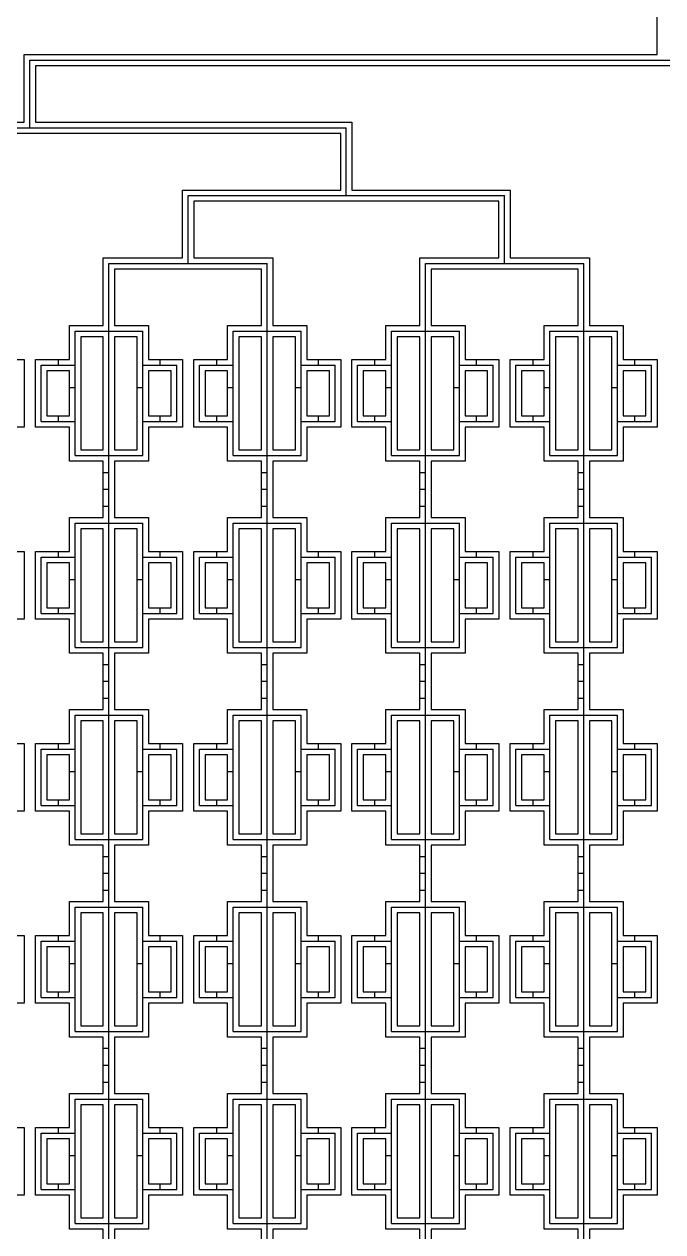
# Model space of a CAD drawing. Extents: x 18762 to 194465, y -118660 to 37026.
# Drawn here: x 24262 to 29912, y 14898 to 25592 of the extents above; entities that cross this region are included whole.
import ezdxf

# ---------------------------------------------------------------- set-up
doc = ezdxf.new("R2010")
doc.units = 13
doc.layers.add('Control 1 - Push up', color=6, linetype='Continuous')
doc.layers.add('Flow', color=5, linetype='Continuous')

msp = doc.modelspace()

# ---------------------------------------------------------------- linework, layer by layer
at = {"layer": 'Control 1 - Push up'}
for p, q in [((24312.498876, 24673.1072), (24312.498876, 25273.1072)), ((24312.498876, 25273.1072), (35512.498876, 25273.1072)), ((21512.498876, 24673.1072), (27112.498876, 24673.1072)), ((27112.498876, 24073.1072), (27112.498876, 24673.1072)), ((25712.498876, 23473.1072), (25712.498876, 24073.1072)), ((25712.498876, 24073.1072), (28512.498876, 24073.1072)), ((28512.498876, 23473.1072), (28512.498876, 24073.1072)), ((25012.498876, 9273.1072), (25012.498876, 23473.1072)), ((25012.498876, 23473.1072), (26412.498876, 23473.1072)), ((26412.498876, 9273.1072), (26412.498876, 23473.1072)), ((27812.498876, 9273.1072), (27812.498876, 23473.1072)), ((27812.498876, 23473.1072), (29212.498876, 23473.1072)), ((29212.498876, 9273.1072), (29212.498876, 23473.1072)), ((24712.498876, 21773.1072), (24712.498876, 22873.1072)), ((24712.498876, 22873.1072), (25312.498876, 22873.1072)), ((25312.498876, 21773.1072), (25312.498876, 22873.1072)), ((26112.498876, 21773.1072), (26112.498876, 22873.1072)), ((26112.498876, 22873.1072), (26712.498876, 22873.1072)), ((26712.498876, 21773.1072), (26712.498876, 22873.1072)), ((27512.498876, 21773.1072), (27512.498876, 22873.1072)), ((27512.498876, 22873.1072), (28112.497752, 22873.1072)), ((28112.498876, 21773.1072), (28112.498876, 22873.1072)), ((28912.498876, 21773.1072), (28912.498876, 22873.1072)), ((28912.498876, 22873.1072), (29512.498876, 22873.1072)), ((29512.498876, 21773.1072), (29512.498876, 22873.1072)), ((24412.497752, 22573.1072), (24712.498876, 22573.1072)), ((24412.498876, 22073.1072), (24412.498876, 22573.1072)), ((24562.4989, 22623.1072), (24562.4989, 22573.1072)), ((25312.498876, 22573.1072), (25612.498876, 22573.1072)), ((25462.4989, 22623.1072), (25462.4989, 22573.1072)), ((25612.498876, 22073.1072), (25612.498876, 22573.1072)), ((25812.498876, 22073.1072), (25812.498876, 22573.1072)), ((25812.498876, 22573.1072), (26112.498876, 22573.1072)), ((25962.4989, 22623.1072), (25962.4989, 22573.1072)), ((26712.498876, 22573.1072), (27012.498876, 22573.1072)), ((26862.4989, 22623.1072), (26862.4989, 22573.1072)), ((27012.498876, 22073.1072), (27012.498876, 22573.1072)), ((27212.498876, 22073.1072), (27212.498876, 22573.1072)), ((27212.498876, 22573.1072), (27512.498876, 22573.1072)), ((27362.4989, 22623.1072), (27362.4989, 22573.1072)), ((28112.497752, 22573.1072), (28412.498876, 22573.1072)), ((28262.4989, 22623.1072), (28262.4989, 22573.1072)), ((28412.498876, 22073.1072), (28412.498876, 22573.1072)), ((28612.497752, 22573.1072), (28912.498876, 22573.1072)), ((28612.498876, 22073.1072), (28612.498876, 22573.1072)), ((28762.4989, 22623.1072), (28762.4989, 22573.1072)), ((29512.498876, 22573.1072), (29812.498876, 22573.1072)), ((29662.4989, 22623.1072), (29662.4989, 22573.1072)), ((29812.498876, 22073.1072), (29812.498876, 22573.1072)), ((24662.4989, 22373.1072), (24712.498876, 22373.1072)), ((25262.4989, 22373.1072), (25312.498876, 22373.1072)), ((26062.4989, 22373.1072), (26112.498876, 22373.1072)), ((26662.4989, 22373.1072), (26712.498876, 22373.1072)), ((27462.4989, 22373.1072), (27512.498876, 22373.1072)), ((28062.4989, 22373.1072), (28112.498876, 22373.1072)), ((28862.4989, 22373.1072), (28912.498876, 22373.1072)), ((29462.4989, 22373.1072), (29512.498876, 22373.1072)), ((24412.497752, 22073.1072), (24712.498876, 22073.1072)), ((24562.4989, 22123.1072), (24562.4989, 22073.1072)), ((25312.498876, 22073.1072), (25612.498876, 22073.1072)), ((25462.4989, 22123.1072), (25462.4989, 22073.1072)), ((25812.498876, 22073.1072), (26112.498876, 22073.1072)), ((25962.4989, 22123.1072), (25962.4989, 22073.1072)), ((26712.498876, 22073.1072), (27012.498876, 22073.1072)), ((26862.4989, 22123.1072), (26862.4989, 22073.1072)), ((27212.498876, 22073.1072), (27512.498876, 22073.1072)), ((27362.4989, 22123.1072), (27362.4989, 22073.1072)), ((28112.497752, 22073.1072), (28412.498876, 22073.1072)), ((28262.4989, 22123.1072), (28262.4989, 22073.1072)), ((28612.497752, 22073.1072), (28912.498876, 22073.1072)), ((28762.4989, 22123.1072), (28762.4989, 22073.1072)), ((29512.498876, 22073.1072), (29812.498876, 22073.1072)), ((29662.4989, 22123.1072), (29662.4989, 22073.1072)), ((24712.498876, 21773.1072), (25312.498876, 21773.1072)), ((26112.498876, 21773.1072), (26712.498876, 21773.1072)), ((27512.498876, 21773.1072), (28112.497752, 21773.1072)), ((28912.498876, 21773.1072), (29512.498876, 21773.1072)), ((24962.4989, 21623.1072), (25012.498876, 21623.1072)), ((26362.4989, 21623.1072), (26412.498876, 21623.1072)), ((27762.4989, 21623.1072), (27812.498876, 21623.1072)), ((29162.4989, 21623.1072), (29212.498876, 21623.1072)), ((24962.4989, 21473.1072), (25012.498876, 21473.1072)), ((26362.4989, 21473.1072), (26412.498876, 21473.1072)), ((27762.4989, 21473.1072), (27812.498876, 21473.1072)), ((29162.4989, 21473.1072), (29212.498876, 21473.1072)), ((24962.4989, 21323.1072), (25012.498876, 21323.1072)), ((26362.4989, 21323.1072), (26412.498876, 21323.1072)), ((27762.4989, 21323.1072), (27812.498876, 21323.1072)), ((29162.4989, 21323.1072), (29212.498876, 21323.1072)), ((24712.498876, 20073.1072), (24712.498876, 21173.1072)), ((24712.498876, 21173.1072), (25312.498876, 21173.1072)), ((25312.498876, 20073.1072), (25312.498876, 21173.1072)), ((26112.498876, 20073.1072), (26112.498876, 21173.1072)), ((26112.498876, 21173.1072), (26712.498876, 21173.1072)), ((26712.498876, 20073.1072), (26712.498876, 21173.1072)), ((27512.498876, 20073.1072), (27512.498876, 21173.1072)), ((27512.498876, 21173.1072), (28112.497752, 21173.1072)), ((28112.498876, 20073.1072), (28112.498876, 21173.1072)), ((28912.498876, 20073.1072), (28912.498876, 21173.1072)), ((28912.498876, 21173.1072), (29512.498876, 21173.1072)), ((29512.498876, 20073.1072), (29512.498876, 21173.1072)), ((24412.497752, 20873.1072), (24712.498876, 20873.1072)), ((24412.498876, 20373.1072), (24412.498876, 20873.1072)), ((24562.4989, 20923.1072), (24562.4989, 20873.1072)), ((25312.498876, 20873.1072), (25612.498876, 20873.1072)), ((25462.4989, 20923.1072), (25462.4989, 20873.1072)), ((25612.498876, 20373.1072), (25612.498876, 20873.1072)), ((25812.498876, 20373.1072), (25812.498876, 20873.1072)), ((25812.498876, 20873.1072), (26112.498876, 20873.1072)), ((25962.4989, 20923.1072), (25962.4989, 20873.1072)), ((26712.498876, 20873.1072), (27012.498876, 20873.1072)), ((26862.4989, 20923.1072), (26862.4989, 20873.1072)), ((27012.498876, 20373.1072), (27012.498876, 20873.1072)), ((27212.498876, 20373.1072), (27212.498876, 20873.1072)), ((27212.498876, 20873.1072), (27512.498876, 20873.1072)), ((27362.4989, 20923.1072), (27362.4989, 20873.1072)), ((28112.497752, 20873.1072), (28412.498876, 20873.1072)), ((28262.4989, 20923.1072), (28262.4989, 20873.1072)), ((28412.498876, 20373.1072), (28412.498876, 20873.1072)), ((28612.497752, 20873.1072), (28912.498876, 20873.1072)), ((28612.498876, 20373.1072), (28612.498876, 20873.1072)), ((28762.4989, 20923.1072), (28762.4989, 20873.1072)), ((29512.498876, 20873.1072), (29812.498876, 20873.1072)), ((29662.4989, 20923.1072), (29662.4989, 20873.1072)), ((29812.498876, 20373.1072), (29812.498876, 20873.1072)), ((24662.4989, 20673.1072), (24712.498876, 20673.1072)), ((25262.4989, 20673.1072), (25312.498876, 20673.1072)), ((26062.4989, 20673.1072), (26112.498876, 20673.1072)), ((26662.4989, 20673.1072), (26712.498876, 20673.1072)), ((27462.4989, 20673.1072), (27512.498876, 20673.1072)), ((28062.4989, 20673.1072), (28112.498876, 20673.1072)), ((28862.4989, 20673.1072), (28912.498876, 20673.1072)), ((29462.4989, 20673.1072), (29512.498876, 20673.1072)), ((24412.497752, 20373.1072), (24712.498876, 20373.1072)), ((24562.4989, 20423.1072), (24562.4989, 20373.1072)), ((25312.498876, 20373.1072), (25612.498876, 20373.1072)), ((25462.4989, 20423.1072), (25462.4989, 20373.1072)), ((25812.498876, 20373.1072), (26112.498876, 20373.1072)), ((25962.4989, 20423.1072), (25962.4989, 20373.1072)), ((26712.498876, 20373.1072), (27012.498876, 20373.1072)), ((26862.4989, 20423.1072), (26862.4989, 20373.1072)), ((27212.498876, 20373.1072), (27512.498876, 20373.1072)), ((27362.4989, 20423.1072), (27362.4989, 20373.1072)), ((28112.497752, 20373.1072), (28412.498876, 20373.1072)), ((28262.4989, 20423.1072), (28262.4989, 20373.1072)), ((28612.497752, 20373.1072), (28912.498876, 20373.1072)), ((28762.4989, 20423.1072), (28762.4989, 20373.1072)), ((29512.498876, 20373.1072), (29812.498876, 20373.1072)), ((29662.4989, 20423.1072), (29662.4989, 20373.1072)), ((24712.498876, 20073.1072), (25312.498876, 20073.1072)), ((26112.498876, 20073.1072), (26712.498876, 20073.1072)), ((27512.498876, 20073.1072), (28112.497752, 20073.1072)), ((28912.498876, 20073.1072), (29512.498876, 20073.1072)), ((24962.4989, 19923.1072), (25012.498876, 19923.1072)), ((26362.4989, 19923.1072), (26412.498876, 19923.1072)), ((27762.4989, 19923.1072), (27812.498876, 19923.1072)), ((29162.4989, 19923.1072), (29212.498876, 19923.1072)), ((24962.4989, 19773.1072), (25012.498876, 19773.1072)), ((26362.4989, 19773.1072), (26412.498876, 19773.1072)), ((27762.4989, 19773.1072), (27812.498876, 19773.1072)), ((29162.4989, 19773.1072), (29212.498876, 19773.1072)), ((24962.4989, 19623.1072), (25012.498876, 19623.1072)), ((26362.4989, 19623.1072), (26412.498876, 19623.1072)), ((27762.4989, 19623.1072), (27812.498876, 19623.1072)), ((29162.4989, 19623.1072), (29212.498876, 19623.1072)), ((24712.498876, 18373.1072), (24712.498876, 19473.1072)), ((24712.498876, 19473.1072), (25312.498876, 19473.1072)), ((25312.498876, 18373.1072), (25312.498876, 19473.1072)), ((26112.498876, 18373.1072), (26112.498876, 19473.1072)), ((26112.498876, 19473.1072), (26712.498876, 19473.1072)), ((26712.498876, 18373.1072), (26712.498876, 19473.1072)), ((27512.498876, 18373.1072), (27512.498876, 19473.1072)), ((27512.498876, 19473.1072), (28112.497752, 19473.1072)), ((28112.498876, 18373.1072), (28112.498876, 19473.1072)), ((28912.498876, 18373.1072), (28912.498876, 19473.1072)), ((28912.498876, 19473.1072), (29512.498876, 19473.1072)), ((29512.498876, 18373.1072), (29512.498876, 19473.1072)), ((24412.497752, 19173.1072), (24712.498876, 19173.1072)), ((24412.498876, 18673.1072), (24412.498876, 19173.1072)), ((24562.4989, 19223.1072), (24562.4989, 19173.1072)), ((25312.498876, 19173.1072), (25612.498876, 19173.1072)), ((25462.4989, 19223.1072), (25462.4989, 19173.1072)), ((25612.498876, 18673.1072), (25612.498876, 19173.1072)), ((25812.498876, 18673.1072), (25812.498876, 19173.1072)), ((25812.498876, 19173.1072), (26112.498876, 19173.1072)), ((25962.4989, 19223.1072), (25962.4989, 19173.1072)), ((26712.498876, 19173.1072), (27012.498876, 19173.1072)), ((26862.4989, 19223.1072), (26862.4989, 19173.1072)), ((27012.498876, 18673.1072), (27012.498876, 19173.1072)), ((27212.498876, 18673.1072), (27212.498876, 19173.1072)), ((27212.498876, 19173.1072), (27512.498876, 19173.1072)), ((27362.4989, 19223.1072), (27362.4989, 19173.1072)), ((28112.497752, 19173.1072), (28412.498876, 19173.1072)), ((28262.4989, 19223.1072), (28262.4989, 19173.1072)), ((28412.498876, 18673.1072), (28412.498876, 19173.1072)), ((28612.497752, 19173.1072), (28912.498876, 19173.1072)), ((28612.498876, 18673.1072), (28612.498876, 19173.1072)), ((28762.4989, 19223.1072), (28762.4989, 19173.1072)), ((29512.498876, 19173.1072), (29812.498876, 19173.1072)), ((29662.4989, 19223.1072), (29662.4989, 19173.1072)), ((29812.498876, 18673.1072), (29812.498876, 19173.1072)), ((24662.4989, 18973.1072), (24712.498876, 18973.1072)), ((25262.4989, 18973.1072), (25312.498876, 18973.1072)), ((26062.4989, 18973.1072), (26112.498876, 18973.1072)), ((26662.4989, 18973.1072), (26712.498876, 18973.1072)), ((27462.4989, 18973.1072), (27512.498876, 18973.1072)), ((28062.4989, 18973.1072), (28112.498876, 18973.1072)), ((28862.4989, 18973.1072), (28912.498876, 18973.1072)), ((29462.4989, 18973.1072), (29512.498876, 18973.1072)), ((24562.4989, 18723.1072), (24562.4989, 18673.1072)), ((25462.4989, 18723.1072), (25462.4989, 18673.1072)), ((25962.4989, 18723.1072), (25962.4989, 18673.1072)), ((26862.4989, 18723.1072), (26862.4989, 18673.1072)), ((27362.4989, 18723.1072), (27362.4989, 18673.1072)), ((28262.4989, 18723.1072), (28262.4989, 18673.1072)), ((28762.4989, 18723.1072), (28762.4989, 18673.1072)), ((29662.4989, 18723.1072), (29662.4989, 18673.1072)), ((24412.497752, 18673.1072), (24712.498876, 18673.1072)), ((25312.498876, 18673.1072), (25612.498876, 18673.1072)), ((25812.498876, 18673.1072), (26112.498876, 18673.1072)), ((26712.498876, 18673.1072), (27012.498876, 18673.1072)), ((27212.498876, 18673.1072), (27512.498876, 18673.1072)), ((28112.497752, 18673.1072), (28412.498876, 18673.1072)), ((28612.497752, 18673.1072), (28912.498876, 18673.1072)), ((29512.498876, 18673.1072), (29812.498876, 18673.1072)), ((24712.498876, 18373.1072), (25312.498876, 18373.1072)), ((26112.498876, 18373.1072), (26712.498876, 18373.1072)), ((27512.498876, 18373.1072), (28112.497752, 18373.1072)), ((28912.498876, 18373.1072), (29512.498876, 18373.1072)), ((24962.4989, 18223.1072), (25012.498876, 18223.1072)), ((26362.4989, 18223.1072), (26412.498876, 18223.1072)), ((27762.4989, 18223.1072), (27812.498876, 18223.1072)), ((29162.4989, 18223.1072), (29212.498876, 18223.1072)), ((24962.4989, 18073.1072), (25012.498876, 18073.1072)), ((26362.4989, 18073.1072), (26412.498876, 18073.1072)), ((27762.4989, 18073.1072), (27812.498876, 18073.1072)), ((29162.4989, 18073.1072), (29212.498876, 18073.1072)), ((24962.4989, 17923.1072), (25012.498876, 17923.1072)), ((26362.4989, 17923.1072), (26412.498876, 17923.1072)), ((27762.4989, 17923.1072), (27812.498876, 17923.1072)), ((29162.4989, 17923.1072), (29212.498876, 17923.1072)), ((24712.498876, 16673.1072), (24712.498876, 17773.1072)), ((24712.498876, 17773.1072), (25312.498876, 17773.1072)), ((25312.498876, 16673.1072), (25312.498876, 17773.1072)), ((26112.498876, 16673.1072), (26112.498876, 17773.1072)), ((26112.498876, 17773.1072), (26712.498876, 17773.1072)), ((26712.498876, 16673.1072), (26712.498876, 17773.1072)), ((27512.498876, 16673.1072), (27512.498876, 17773.1072)), ((27512.498876, 17773.1072), (28112.497752, 17773.1072)), ((28112.498876, 16673.1072), (28112.498876, 17773.1072)), ((28912.498876, 16673.1072), (28912.498876, 17773.1072)), ((28912.498876, 17773.1072), (29512.498876, 17773.1072)), ((29512.498876, 16673.1072), (29512.498876, 17773.1072)), ((24412.497752, 17473.1072), (24712.498876, 17473.1072)), ((24412.498876, 16973.1072), (24412.498876, 17473.1072)), ((24562.4989, 17523.1072), (24562.4989, 17473.1072)), ((25312.498876, 17473.1072), (25612.498876, 17473.1072)), ((25462.4989, 17523.1072), (25462.4989, 17473.1072)), ((25612.498876, 16973.1072), (25612.498876, 17473.1072)), ((25812.498876, 16973.1072), (25812.498876, 17473.1072)), ((25812.498876, 17473.1072), (26112.498876, 17473.1072)), ((25962.4989, 17523.1072), (25962.4989, 17473.1072)), ((26712.498876, 17473.1072), (27012.498876, 17473.1072)), ((26862.4989, 17523.1072), (26862.4989, 17473.1072)), ((27012.498876, 16973.1072), (27012.498876, 17473.1072)), ((27212.498876, 16973.1072), (27212.498876, 17473.1072)), ((27212.498876, 17473.1072), (27512.498876, 17473.1072)), ((27362.4989, 17523.1072), (27362.4989, 17473.1072)), ((28112.497752, 17473.1072), (28412.498876, 17473.1072)), ((28262.4989, 17523.1072), (28262.4989, 17473.1072)), ((28412.498876, 16973.1072), (28412.498876, 17473.1072)), ((28612.497752, 17473.1072), (28912.498876, 17473.1072)), ((28612.498876, 16973.1072), (28612.498876, 17473.1072)), ((28762.4989, 17523.1072), (28762.4989, 17473.1072)), ((29512.498876, 17473.1072), (29812.498876, 17473.1072)), ((29662.4989, 17523.1072), (29662.4989, 17473.1072)), ((29812.498876, 16973.1072), (29812.498876, 17473.1072)), ((24662.4989, 17273.1072), (24712.498876, 17273.1072)), ((25262.4989, 17273.1072), (25312.498876, 17273.1072)), ((26062.4989, 17273.1072), (26112.498876, 17273.1072)), ((26662.4989, 17273.1072), (26712.498876, 17273.1072)), ((27462.4989, 17273.1072), (27512.498876, 17273.1072)), ((28062.4989, 17273.1072), (28112.498876, 17273.1072)), ((28862.4989, 17273.1072), (28912.498876, 17273.1072)), ((29462.4989, 17273.1072), (29512.498876, 17273.1072)), ((24562.4989, 17023.1072), (24562.4989, 16973.1072)), ((25462.4989, 17023.1072), (25462.4989, 16973.1072)), ((25962.4989, 17023.1072), (25962.4989, 16973.1072)), ((26862.4989, 17023.1072), (26862.4989, 16973.1072)), ((27362.4989, 17023.1072), (27362.4989, 16973.1072)), ((28262.4989, 17023.1072), (28262.4989, 16973.1072)), ((28762.4989, 17023.1072), (28762.4989, 16973.1072)), ((29662.4989, 17023.1072), (29662.4989, 16973.1072)), ((24412.497752, 16973.1072), (24712.498876, 16973.1072)), ((25312.498876, 16973.1072), (25612.498876, 16973.1072)), ((25812.498876, 16973.1072), (26112.498876, 16973.1072)), ((26712.498876, 16973.1072), (27012.498876, 16973.1072)), ((27212.498876, 16973.1072), (27512.498876, 16973.1072)), ((28112.497752, 16973.1072), (28412.498876, 16973.1072)), ((28612.497752, 16973.1072), (28912.498876, 16973.1072)), ((29512.498876, 16973.1072), (29812.498876, 16973.1072)), ((24712.498876, 16673.1072), (25312.498876, 16673.1072)), ((26112.498876, 16673.1072), (26712.498876, 16673.1072)), ((27512.498876, 16673.1072), (28112.497752, 16673.1072)), ((28912.498876, 16673.1072), (29512.498876, 16673.1072)), ((24962.4989, 16523.1072), (25012.498876, 16523.1072)), ((26362.4989, 16523.1072), (26412.498876, 16523.1072)), ((27762.4989, 16523.1072), (27812.498876, 16523.1072)), ((29162.4989, 16523.1072), (29212.498876, 16523.1072)), ((24962.4989, 16373.1072), (25012.498876, 16373.1072)), ((26362.4989, 16373.1072), (26412.498876, 16373.1072)), ((27762.4989, 16373.1072), (27812.498876, 16373.1072)), ((29162.4989, 16373.1072), (29212.498876, 16373.1072)), ((24962.4989, 16223.1072), (25012.498876, 16223.1072)), ((26362.4989, 16223.1072), (26412.498876, 16223.1072)), ((27762.4989, 16223.1072), (27812.498876, 16223.1072)), ((29162.4989, 16223.1072), (29212.498876, 16223.1072)), ((24712.498876, 14973.1072), (24712.498876, 16073.1072)), ((24712.498876, 16073.1072), (25312.498876, 16073.1072)), ((25312.498876, 14973.1072), (25312.498876, 16073.1072)), ((26112.498876, 14973.1072), (26112.498876, 16073.1072)), ((26112.498876, 16073.1072), (26712.498876, 16073.1072)), ((26712.498876, 14973.1072), (26712.498876, 16073.1072)), ((27512.498876, 14973.1072), (27512.498876, 16073.1072)), ((27512.498876, 16073.1072), (28112.497752, 16073.1072)), ((28112.498876, 14973.1072), (28112.498876, 16073.1072)), ((28912.498876, 14973.1072), (28912.498876, 16073.1072)), ((28912.498876, 16073.1072), (29512.498876, 16073.1072)), ((29512.498876, 14973.1072), (29512.498876, 16073.1072)), ((24412.497752, 15773.1072), (24712.498876, 15773.1072)), ((24412.498876, 15273.1072), (24412.498876, 15773.1072)), ((24562.4989, 15823.1072), (24562.4989, 15773.1072)), ((25312.498876, 15773.1072), (25612.498876, 15773.1072)), ((25462.4989, 15823.1072), (25462.4989, 15773.1072)), ((25612.498876, 15273.1072), (25612.498876, 15773.1072)), ((25812.498876, 15273.1072), (25812.498876, 15773.1072)), ((25812.498876, 15773.1072), (26112.498876, 15773.1072)), ((25962.4989, 15823.1072), (25962.4989, 15773.1072)), ((26712.498876, 15773.1072), (27012.498876, 15773.1072)), ((26862.4989, 15823.1072), (26862.4989, 15773.1072)), ((27012.498876, 15273.1072), (27012.498876, 15773.1072)), ((27212.498876, 15273.1072), (27212.498876, 15773.1072)), ((27212.498876, 15773.1072), (27512.498876, 15773.1072)), ((27362.4989, 15823.1072), (27362.4989, 15773.1072)), ((28112.497752, 15773.1072), (28412.498876, 15773.1072)), ((28262.4989, 15823.1072), (28262.4989, 15773.1072)), ((28412.498876, 15273.1072), (28412.498876, 15773.1072)), ((28612.497752, 15773.1072), (28912.498876, 15773.1072)), ((28612.498876, 15273.1072), (28612.498876, 15773.1072)), ((28762.4989, 15823.1072), (28762.4989, 15773.1072)), ((29512.498876, 15773.1072), (29812.498876, 15773.1072)), ((29662.4989, 15823.1072), (29662.4989, 15773.1072)), ((29812.498876, 15273.1072), (29812.498876, 15773.1072)), ((24662.4989, 15573.1072), (24712.498876, 15573.1072)), ((25262.4989, 15573.1072), (25312.498876, 15573.1072)), ((26062.4989, 15573.1072), (26112.498876, 15573.1072)), ((26662.4989, 15573.1072), (26712.498876, 15573.1072)), ((27462.4989, 15573.1072), (27512.498876, 15573.1072)), ((28062.4989, 15573.1072), (28112.498876, 15573.1072)), ((28862.4989, 15573.1072), (28912.498876, 15573.1072)), ((29462.4989, 15573.1072), (29512.498876, 15573.1072)), ((24562.4989, 15323.1072), (24562.4989, 15273.1072)), ((25462.4989, 15323.1072), (25462.4989, 15273.1072)), ((25962.4989, 15323.1072), (25962.4989, 15273.1072)), ((26862.4989, 15323.1072), (26862.4989, 15273.1072)), ((27362.4989, 15323.1072), (27362.4989, 15273.1072)), ((28262.4989, 15323.1072), (28262.4989, 15273.1072)), ((28762.4989, 15323.1072), (28762.4989, 15273.1072)), ((29662.4989, 15323.1072), (29662.4989, 15273.1072)), ((24412.497752, 15273.1072), (24712.498876, 15273.1072)), ((25312.498876, 15273.1072), (25612.498876, 15273.1072)), ((25812.498876, 15273.1072), (26112.498876, 15273.1072)), ((26712.498876, 15273.1072), (27012.498876, 15273.1072)), ((27212.498876, 15273.1072), (27512.498876, 15273.1072)), ((28112.497752, 15273.1072), (28412.498876, 15273.1072)), ((28612.497752, 15273.1072), (28912.498876, 15273.1072)), ((29512.498876, 15273.1072), (29812.498876, 15273.1072)), ((24712.498876, 14973.1072), (25312.498876, 14973.1072)), ((26112.498876, 14973.1072), (26712.498876, 14973.1072)), ((27512.498876, 14973.1072), (28112.497752, 14973.1072)), ((28912.498876, 14973.1072), (29512.498876, 14973.1072))]:
    msp.add_line(p, q, dxfattribs=at)
at = {"layer": 'Flow'}
for points in [[(21462.498876, 24723.1072), (24262.498876, 24723.1072), (24262.498876, 25323.1072), (29862.498876, 25323.1072), (29862.498876, 26123.1072)], [(35462.498876, 25223.1072), (24362.498876, 25223.1072), (24362.498876, 24723.1072), (27162.498876, 24723.1072), (27162.498876, 24123.1072), (28562.498876, 24123.1072), (28562.498876, 23523.1072), (29262.498876, 23523.1072), (29262.498876, 23173.1072), (29262.498876, 22923.1072), (29562.498876, 22923.1072), (29562.498876, 22623.1072), (29862.498876, 22623.1072), (29862.498876, 22023.1072), (29562.498876, 22023.1072), (29562.498876, 21723.1072), (29262.498876, 21723.1072), (29262.498876, 21473.1072), (29262.498876, 21223.1072), (29562.498876, 21223.1072), (29562.498876, 20923.1072), (29862.498876, 20923.1072), (29862.498876, 20323.1072), (29562.498876, 20323.1072), (29562.498876, 20023.1072), (29262.498876, 20023.1072), (29262.498876, 19773.1072), (29262.498876, 19523.1072), (29562.498876, 19523.1072), (29562.498876, 19223.1072), (29862.498876, 19223.1072), (29862.498876, 18623.1072), (29562.498876, 18623.1072), (29562.498876, 18323.1072), (29262.498876, 18323.1072), (29262.498876, 18073.1072), (29262.498876, 17823.1072), (29562.498876, 17823.1072), (29562.498876, 17523.1072), (29862.498876, 17523.1072), (29862.498876, 16923.1072), (29562.498876, 16923.1072), (29562.498876, 16623.1072), (29262.498876, 16623.1072), (29262.498876, 16373.1072), (29262.498876, 16123.1072), (29562.498876, 16123.1072), (29562.498876, 15823.1072), (29862.498876, 15823.1072), (29862.498876, 15223.1072), (29562.498876, 15223.1072), (29562.498876, 14923.1072), (29262.498876, 14923.1072), (29262.498876, 14673.1072)], [(24962.498876, 14673.1072), (24962.498876, 14923.1072), (24662.498876, 14923.1072), (24662.498876, 15223.1072), (24362.498876, 15223.1072), (24362.498876, 15823.1072), (24662.498876, 15823.1072), (24662.498876, 16123.1072), (24962.498876, 16123.1072), (24962.498876, 16373.1072), (24962.498876, 16623.1072), (24662.498876, 16623.1072), (24662.498876, 16923.1072), (24362.498876, 16923.1072), (24362.498876, 17523.1072), (24662.498876, 17523.1072), (24662.498876, 17823.1072), (24962.498876, 17823.1072), (24962.498876, 18073.1072), (24962.498876, 18323.1072), (24662.498876, 18323.1072), (24662.498876, 18623.1072), (24362.498876, 18623.1072), (24362.498876, 19223.1072), (24662.498876, 19223.1072), (24662.498876, 19523.1072), (24962.498876, 19523.1072), (24962.498876, 19773.1072), (24962.498876, 20023.1072), (24662.498876, 20023.1072), (24662.498876, 20323.1072), (24362.498876, 20323.1072), (24362.498876, 20923.1072), (24662.498876, 20923.1072), (24662.498876, 21223.1072), (24962.498876, 21223.1072), (24962.498876, 21473.1072), (24962.498876, 21723.1072), (24662.498876, 21723.1072), (24662.498876, 22023.1072), (24362.498876, 22023.1072), (24362.498876, 22623.1072), (24662.498876, 22623.1072), (24662.498876, 22923.1072), (24962.498876, 22923.1072), (24962.498876, 23173.1072), (24962.498876, 23523.1072), (25662.498876, 23523.1072), (25662.498876, 24123.1072), (27062.498876, 24123.1072), (27062.498876, 24623.1072), (21562.498876, 24623.1072)], [(27762.498876, 14673.1072), (27762.498876, 14923.1072), (27462.498876, 14923.1072), (27462.498876, 15223.1072), (27162.498876, 15223.1072), (27162.498876, 15823.1072), (27462.498876, 15823.1072), (27462.498876, 16123.1072), (27762.498876, 16123.1072), (27762.498876, 16373.1072), (27762.498876, 16623.1072), (27462.498876, 16623.1072), (27462.498876, 16923.1072), (27162.498876, 16923.1072), (27162.498876, 17523.1072), (27462.498876, 17523.1072), (27462.498876, 17823.1072), (27762.498876, 17823.1072), (27762.498876, 18073.1072), (27762.498876, 18323.1072), (27462.498876, 18323.1072), (27462.498876, 18623.1072), (27162.498876, 18623.1072), (27162.498876, 19223.1072), (27462.498876, 19223.1072), (27462.498876, 19523.1072), (27762.498876, 19523.1072), (27762.498876, 19773.1072), (27762.498876, 20023.1072), (27462.498876, 20023.1072), (27462.498876, 20323.1072), (27162.498876, 20323.1072), (27162.498876, 20923.1072), (27462.498876, 20923.1072), (27462.498876, 21223.1072), (27762.498876, 21223.1072), (27762.498876, 21473.1072), (27762.498876, 21723.1072), (27462.498876, 21723.1072), (27462.498876, 22023.1072), (27162.498876, 22023.1072), (27162.498876, 22623.1072), (27462.498876, 22623.1072), (27462.498876, 22923.1072), (27762.498876, 22923.1072), (27762.498876, 23173.1072), (27762.498876, 23523.1072), (28462.498876, 23523.1072), (28462.498876, 24023.1072), (25762.498876, 24023.1072), (25762.498876, 23523.1072), (26462.498876, 23523.1072), (26462.498876, 23173.1072), (26462.498876, 22923.1072), (26762.498876, 22923.1072), (26762.498876, 22623.1072), (27062.498876, 22623.1072), (27062.498876, 22023.1072), (26762.498876, 22023.1072), (26762.498876, 21723.1072), (26462.498876, 21723.1072), (26462.498876, 21473.1072), (26462.498876, 21223.1072), (26762.498876, 21223.1072), (26762.498876, 20923.1072), (27062.498876, 20923.1072), (27062.498876, 20323.1072), (26762.498876, 20323.1072), (26762.498876, 20023.1072), (26462.498876, 20023.1072), (26462.498876, 19773.1072), (26462.498876, 19523.1072), (26762.498876, 19523.1072), (26762.498876, 19223.1072), (27062.498876, 19223.1072), (27062.498876, 18623.1072), (26762.498876, 18623.1072), (26762.498876, 18323.1072), (26462.498876, 18323.1072), (26462.498876, 18073.1072), (26462.498876, 17823.1072), (26762.498876, 17823.1072), (26762.498876, 17523.1072), (27062.498876, 17523.1072), (27062.498876, 16923.1072), (26762.498876, 16923.1072), (26762.498876, 16623.1072), (26462.498876, 16623.1072), (26462.498876, 16373.1072), (26462.498876, 16123.1072), (26762.498876, 16123.1072), (26762.498876, 15823.1072), (27062.498876, 15823.1072), (27062.498876, 15223.1072), (26762.498876, 15223.1072), (26762.498876, 14923.1072), (26462.498876, 14923.1072), (26462.498876, 14673.1072)], [(26362.498876, 14673.1072), (26362.498876, 14923.1072), (26062.498876, 14923.1072), (26062.498876, 15223.1072), (25762.498876, 15223.1072), (25762.498876, 15823.1072), (26062.498876, 15823.1072), (26062.498876, 16123.1072), (26362.498876, 16123.1072), (26362.498876, 16373.1072), (26362.498876, 16623.1072), (26062.498876, 16623.1072), (26062.498876, 16923.1072), (25762.498876, 16923.1072), (25762.498876, 17523.1072), (26062.498876, 17523.1072), (26062.498876, 17823.1072), (26362.498876, 17823.1072), (26362.498876, 18073.1072), (26362.498876, 18323.1072), (26062.498876, 18323.1072), (26062.498876, 18623.1072), (25762.498876, 18623.1072), (25762.498876, 19223.1072), (26062.498876, 19223.1072), (26062.498876, 19523.1072), (26362.498876, 19523.1072), (26362.498876, 19773.1072), (26362.498876, 20023.1072), (26062.498876, 20023.1072), (26062.498876, 20323.1072), (25762.498876, 20323.1072), (25762.498876, 20923.1072), (26062.498876, 20923.1072), (26062.498876, 21223.1072), (26362.498876, 21223.1072), (26362.498876, 21473.1072), (26362.498876, 21723.1072), (26062.498876, 21723.1072), (26062.498876, 22023.1072), (25762.498876, 22023.1072), (25762.498876, 22623.1072), (26062.498876, 22623.1072), (26062.498876, 22923.1072), (26362.498876, 22923.1072), (26362.498876, 23173.1072), (26362.498876, 23423.1072), (25062.498876, 23423.1072), (25062.498876, 23173.1072), (25062.498876, 22923.1072), (25362.498876, 22923.1072), (25362.498876, 22623.1072), (25662.498876, 22623.1072), (25662.498876, 22023.1072), (25362.498876, 22023.1072), (25362.498876, 21723.1072), (25062.498876, 21723.1072), (25062.498876, 21473.1072), (25062.498876, 21223.1072), (25362.498876, 21223.1072), (25362.498876, 20923.1072), (25662.498876, 20923.1072), (25662.498876, 20323.1072), (25362.498876, 20323.1072), (25362.498876, 20023.1072), (25062.498876, 20023.1072), (25062.498876, 19773.1072), (25062.498876, 19523.1072), (25362.498876, 19523.1072), (25362.498876, 19223.1072), (25662.498876, 19223.1072), (25662.498876, 18623.1072), (25362.498876, 18623.1072), (25362.498876, 18323.1072), (25062.498876, 18323.1072), (25062.498876, 18073.1072), (25062.498876, 17823.1072), (25362.498876, 17823.1072), (25362.498876, 17523.1072), (25662.498876, 17523.1072), (25662.498876, 16923.1072), (25362.498876, 16923.1072), (25362.498876, 16623.1072), (25062.498876, 16623.1072), (25062.498876, 16373.1072), (25062.498876, 16123.1072), (25362.498876, 16123.1072), (25362.498876, 15823.1072), (25662.498876, 15823.1072), (25662.498876, 15223.1072), (25362.498876, 15223.1072), (25362.498876, 14923.1072), (25062.498876, 14923.1072), (25062.498876, 14673.1072)], [(29162.498876, 14673.1072), (29162.498876, 14923.1072), (28862.498876, 14923.1072), (28862.498876, 15223.1072), (28562.498876, 15223.1072), (28562.498876, 15823.1072), (28862.498876, 15823.1072), (28862.498876, 16123.1072), (29162.498876, 16123.1072), (29162.498876, 16373.1072), (29162.498876, 16623.1072), (28862.498876, 16623.1072), (28862.498876, 16923.1072), (28562.498876, 16923.1072), (28562.498876, 17523.1072), (28862.498876, 17523.1072), (28862.498876, 17823.1072), (29162.498876, 17823.1072), (29162.498876, 18073.1072), (29162.498876, 18323.1072), (28862.498876, 18323.1072), (28862.498876, 18623.1072), (28562.498876, 18623.1072), (28562.498876, 19223.1072), (28862.498876, 19223.1072), (28862.498876, 19523.1072), (29162.498876, 19523.1072), (29162.498876, 19773.1072), (29162.498876, 20023.1072), (28862.498876, 20023.1072), (28862.498876, 20323.1072), (28562.498876, 20323.1072), (28562.498876, 20923.1072), (28862.498876, 20923.1072), (28862.498876, 21223.1072), (29162.498876, 21223.1072), (29162.498876, 21473.1072), (29162.498876, 21723.1072), (28862.498876, 21723.1072), (28862.498876, 22023.1072), (28562.498876, 22023.1072), (28562.498876, 22623.1072), (28862.498876, 22623.1072), (28862.498876, 22923.1072), (29162.498876, 22923.1072), (29162.498876, 23173.1072), (29162.498876, 23423.1072), (27862.498876, 23423.1072), (27862.498876, 23173.1072), (27862.498876, 22923.1072), (28162.498876, 22923.1072), (28162.498876, 22623.1072), (28462.498876, 22623.1072), (28462.498876, 22023.1072), (28162.498876, 22023.1072), (28162.498876, 21723.1072), (27862.498876, 21723.1072), (27862.498876, 21473.1072), (27862.498876, 21223.1072), (28162.498876, 21223.1072), (28162.498876, 20923.1072), (28462.498876, 20923.1072), (28462.498876, 20323.1072), (28162.498876, 20323.1072), (28162.498876, 20023.1072), (27862.498876, 20023.1072), (27862.498876, 19773.1072), (27862.498876, 19523.1072), (28162.498876, 19523.1072), (28162.498876, 19223.1072), (28462.498876, 19223.1072), (28462.498876, 18623.1072), (28162.498876, 18623.1072), (28162.498876, 18323.1072), (27862.498876, 18323.1072), (27862.498876, 18073.1072), (27862.498876, 17823.1072), (28162.498876, 17823.1072), (28162.498876, 17523.1072), (28462.498876, 17523.1072), (28462.498876, 16923.1072), (28162.498876, 16923.1072), (28162.498876, 16623.1072), (27862.498876, 16623.1072), (27862.498876, 16373.1072), (27862.498876, 16123.1072), (28162.498876, 16123.1072), (28162.498876, 15823.1072), (28462.498876, 15823.1072), (28462.498876, 15223.1072), (28162.498876, 15223.1072), (28162.498876, 14923.1072), (27862.498876, 14923.1072), (27862.498876, 14673.1072)], [(23962.498876, 22623.1072), (24262.498876, 22623.1072), (24262.498876, 22023.1072), (23962.498876, 22023.1072)], [(23962.498876, 20923.1072), (24262.498876, 20923.1072), (24262.498876, 20323.1072), (23962.498876, 20323.1072)], [(23962.498876, 19223.1072), (24262.498876, 19223.1072), (24262.498876, 18623.1072), (23962.498876, 18623.1072)], [(23962.498876, 17523.1072), (24262.498876, 17523.1072), (24262.498876, 16923.1072), (23962.498876, 16923.1072)], [(23962.498876, 15823.1072), (24262.498876, 15823.1072), (24262.498876, 15223.1072), (23962.498876, 15223.1072)]]:
    msp.add_lwpolyline(points, dxfattribs=at)
for points in [[(24962.498876, 21823.1072), (24962.498876, 22823.1072), (24762.498876, 22823.1072), (24762.498876, 21823.1072)], [(25262.498876, 22823.1072), (25062.498876, 22823.1072), (25062.498876, 21823.1072), (25262.498876, 21823.1072)], [(26362.498876, 21823.1072), (26362.498876, 22823.1072), (26162.498876, 22823.1072), (26162.498876, 21823.1072)], [(26662.498876, 22823.1072), (26462.498876, 22823.1072), (26462.498876, 21823.1072), (26662.498876, 21823.1072)], [(27762.498876, 21823.1072), (27762.498876, 22823.1072), (27562.498876, 22823.1072), (27562.498876, 21823.1072)], [(28062.498876, 22823.1072), (27862.498876, 22823.1072), (27862.498876, 21823.1072), (28062.498876, 21823.1072)], [(29162.498876, 21823.1072), (29162.498876, 22823.1072), (28962.498876, 22823.1072), (28962.498876, 21823.1072)], [(29462.498876, 22823.1072), (29262.498876, 22823.1072), (29262.498876, 21823.1072), (29462.498876, 21823.1072)], [(24662.498876, 22123.1072), (24662.498876, 22523.1072), (24462.498876, 22523.1072), (24462.498876, 22123.1072)], [(25562.498876, 22523.1072), (25362.498876, 22523.1072), (25362.498876, 22123.1072), (25562.498876, 22123.1072)], [(26062.498876, 22123.1072), (26062.498876, 22523.1072), (25862.498876, 22523.1072), (25862.498876, 22123.1072)], [(26962.498876, 22523.1072), (26762.498876, 22523.1072), (26762.498876, 22123.1072), (26962.498876, 22123.1072)], [(27462.498876, 22123.1072), (27462.498876, 22523.1072), (27262.498876, 22523.1072), (27262.498876, 22123.1072)], [(28362.498876, 22523.1072), (28162.498876, 22523.1072), (28162.498876, 22123.1072), (28362.498876, 22123.1072)], [(28862.498876, 22123.1072), (28862.498876, 22523.1072), (28662.498876, 22523.1072), (28662.498876, 22123.1072)], [(29762.498876, 22523.1072), (29562.498876, 22523.1072), (29562.498876, 22123.1072), (29762.498876, 22123.1072)], [(24962.498876, 20123.1072), (24962.498876, 21123.1072), (24762.498876, 21123.1072), (24762.498876, 20123.1072)], [(25262.498876, 21123.1072), (25062.498876, 21123.1072), (25062.498876, 20123.1072), (25262.498876, 20123.1072)], [(26362.498876, 20123.1072), (26362.498876, 21123.1072), (26162.498876, 21123.1072), (26162.498876, 20123.1072)], [(26662.498876, 21123.1072), (26462.498876, 21123.1072), (26462.498876, 20123.1072), (26662.498876, 20123.1072)], [(27762.498876, 20123.1072), (27762.498876, 21123.1072), (27562.498876, 21123.1072), (27562.498876, 20123.1072)], [(28062.498876, 21123.1072), (27862.498876, 21123.1072), (27862.498876, 20123.1072), (28062.498876, 20123.1072)], [(29162.498876, 20123.1072), (29162.498876, 21123.1072), (28962.498876, 21123.1072), (28962.498876, 20123.1072)], [(29462.498876, 21123.1072), (29262.498876, 21123.1072), (29262.498876, 20123.1072), (29462.498876, 20123.1072)], [(24662.498876, 20423.1072), (24662.498876, 20823.1072), (24462.498876, 20823.1072), (24462.498876, 20423.1072)], [(25562.498876, 20823.1072), (25362.498876, 20823.1072), (25362.498876, 20423.1072), (25562.498876, 20423.1072)], [(26062.498876, 20423.1072), (26062.498876, 20823.1072), (25862.498876, 20823.1072), (25862.498876, 20423.1072)], [(26962.498876, 20823.1072), (26762.498876, 20823.1072), (26762.498876, 20423.1072), (26962.498876, 20423.1072)], [(27462.498876, 20423.1072), (27462.498876, 20823.1072), (27262.498876, 20823.1072), (27262.498876, 20423.1072)], [(28362.498876, 20823.1072), (28162.498876, 20823.1072), (28162.498876, 20423.1072), (28362.498876, 20423.1072)], [(28862.498876, 20423.1072), (28862.498876, 20823.1072), (28662.498876, 20823.1072), (28662.498876, 20423.1072)], [(29762.498876, 20823.1072), (29562.498876, 20823.1072), (29562.498876, 20423.1072), (29762.498876, 20423.1072)], [(24962.498876, 18423.1072), (24962.498876, 19423.1072), (24762.498876, 19423.1072), (24762.498876, 18423.1072)], [(25262.498876, 19423.1072), (25062.498876, 19423.1072), (25062.498876, 18423.1072), (25262.498876, 18423.1072)], [(26362.498876, 18423.1072), (26362.498876, 19423.1072), (26162.498876, 19423.1072), (26162.498876, 18423.1072)], [(26662.498876, 19423.1072), (26462.498876, 19423.1072), (26462.498876, 18423.1072), (26662.498876, 18423.1072)], [(27762.498876, 18423.1072), (27762.498876, 19423.1072), (27562.498876, 19423.1072), (27562.498876, 18423.1072)], [(28062.498876, 19423.1072), (27862.498876, 19423.1072), (27862.498876, 18423.1072), (28062.498876, 18423.1072)], [(29162.498876, 18423.1072), (29162.498876, 19423.1072), (28962.498876, 19423.1072), (28962.498876, 18423.1072)], [(29462.498876, 19423.1072), (29262.498876, 19423.1072), (29262.498876, 18423.1072), (29462.498876, 18423.1072)], [(24662.498876, 18723.1072), (24662.498876, 19123.1072), (24462.498876, 19123.1072), (24462.498876, 18723.1072)], [(25562.498876, 19123.1072), (25362.498876, 19123.1072), (25362.498876, 18723.1072), (25562.498876, 18723.1072)], [(26062.498876, 18723.1072), (26062.498876, 19123.1072), (25862.498876, 19123.1072), (25862.498876, 18723.1072)], [(26962.498876, 19123.1072), (26762.498876, 19123.1072), (26762.498876, 18723.1072), (26962.498876, 18723.1072)], [(27462.498876, 18723.1072), (27462.498876, 19123.1072), (27262.498876, 19123.1072), (27262.498876, 18723.1072)], [(28362.498876, 19123.1072), (28162.498876, 19123.1072), (28162.498876, 18723.1072), (28362.498876, 18723.1072)], [(28862.498876, 18723.1072), (28862.498876, 19123.1072), (28662.498876, 19123.1072), (28662.498876, 18723.1072)], [(29762.498876, 19123.1072), (29562.498876, 19123.1072), (29562.498876, 18723.1072), (29762.498876, 18723.1072)], [(24962.498876, 16723.1072), (24962.498876, 17723.1072), (24762.498876, 17723.1072), (24762.498876, 16723.1072)], [(25262.498876, 17723.1072), (25062.498876, 17723.1072), (25062.498876, 16723.1072), (25262.498876, 16723.1072)], [(26362.498876, 16723.1072), (26362.498876, 17723.1072), (26162.498876, 17723.1072), (26162.498876, 16723.1072)], [(26662.498876, 17723.1072), (26462.498876, 17723.1072), (26462.498876, 16723.1072), (26662.498876, 16723.1072)], [(27762.498876, 16723.1072), (27762.498876, 17723.1072), (27562.498876, 17723.1072), (27562.498876, 16723.1072)], [(28062.498876, 17723.1072), (27862.498876, 17723.1072), (27862.498876, 16723.1072), (28062.498876, 16723.1072)], [(29162.498876, 16723.1072), (29162.498876, 17723.1072), (28962.498876, 17723.1072), (28962.498876, 16723.1072)], [(29462.498876, 17723.1072), (29262.498876, 17723.1072), (29262.498876, 16723.1072), (29462.498876, 16723.1072)], [(24662.498876, 17023.1072), (24662.498876, 17423.1072), (24462.498876, 17423.1072), (24462.498876, 17023.1072)], [(25562.498876, 17423.1072), (25362.498876, 17423.1072), (25362.498876, 17023.1072), (25562.498876, 17023.1072)], [(26062.498876, 17023.1072), (26062.498876, 17423.1072), (25862.498876, 17423.1072), (25862.498876, 17023.1072)], [(26962.498876, 17423.1072), (26762.498876, 17423.1072), (26762.498876, 17023.1072), (26962.498876, 17023.1072)], [(27462.498876, 17023.1072), (27462.498876, 17423.1072), (27262.498876, 17423.1072), (27262.498876, 17023.1072)], [(28362.498876, 17423.1072), (28162.498876, 17423.1072), (28162.498876, 17023.1072), (28362.498876, 17023.1072)], [(28862.498876, 17023.1072), (28862.498876, 17423.1072), (28662.498876, 17423.1072), (28662.498876, 17023.1072)], [(29762.498876, 17423.1072), (29562.498876, 17423.1072), (29562.498876, 17023.1072), (29762.498876, 17023.1072)], [(24962.498876, 15023.1072), (24962.498876, 16023.1072), (24762.498876, 16023.1072), (24762.498876, 15023.1072)], [(25262.498876, 16023.1072), (25062.498876, 16023.1072), (25062.498876, 15023.1072), (25262.498876, 15023.1072)], [(26362.498876, 15023.1072), (26362.498876, 16023.1072), (26162.498876, 16023.1072), (26162.498876, 15023.1072)], [(26662.498876, 16023.1072), (26462.498876, 16023.1072), (26462.498876, 15023.1072), (26662.498876, 15023.1072)], [(27762.498876, 15023.1072), (27762.498876, 16023.1072), (27562.498876, 16023.1072), (27562.498876, 15023.1072)], [(28062.498876, 16023.1072), (27862.498876, 16023.1072), (27862.498876, 15023.1072), (28062.498876, 15023.1072)], [(29162.498876, 15023.1072), (29162.498876, 16023.1072), (28962.498876, 16023.1072), (28962.498876, 15023.1072)], [(29462.498876, 16023.1072), (29262.498876, 16023.1072), (29262.498876, 15023.1072), (29462.498876, 15023.1072)], [(24662.498876, 15323.1072), (24662.498876, 15723.1072), (24462.498876, 15723.1072), (24462.498876, 15323.1072)], [(25562.498876, 15723.1072), (25362.498876, 15723.1072), (25362.498876, 15323.1072), (25562.498876, 15323.1072)], [(26062.498876, 15323.1072), (26062.498876, 15723.1072), (25862.498876, 15723.1072), (25862.498876, 15323.1072)], [(26962.498876, 15723.1072), (26762.498876, 15723.1072), (26762.498876, 15323.1072), (26962.498876, 15323.1072)], [(27462.498876, 15323.1072), (27462.498876, 15723.1072), (27262.498876, 15723.1072), (27262.498876, 15323.1072)], [(28362.498876, 15723.1072), (28162.498876, 15723.1072), (28162.498876, 15323.1072), (28362.498876, 15323.1072)], [(28862.498876, 15323.1072), (28862.498876, 15723.1072), (28662.498876, 15723.1072), (28662.498876, 15323.1072)], [(29762.498876, 15723.1072), (29562.498876, 15723.1072), (29562.498876, 15323.1072), (29762.498876, 15323.1072)]]:
    msp.add_lwpolyline(points, close=True, dxfattribs=at)

doc.saveas('drawing.dxf')
